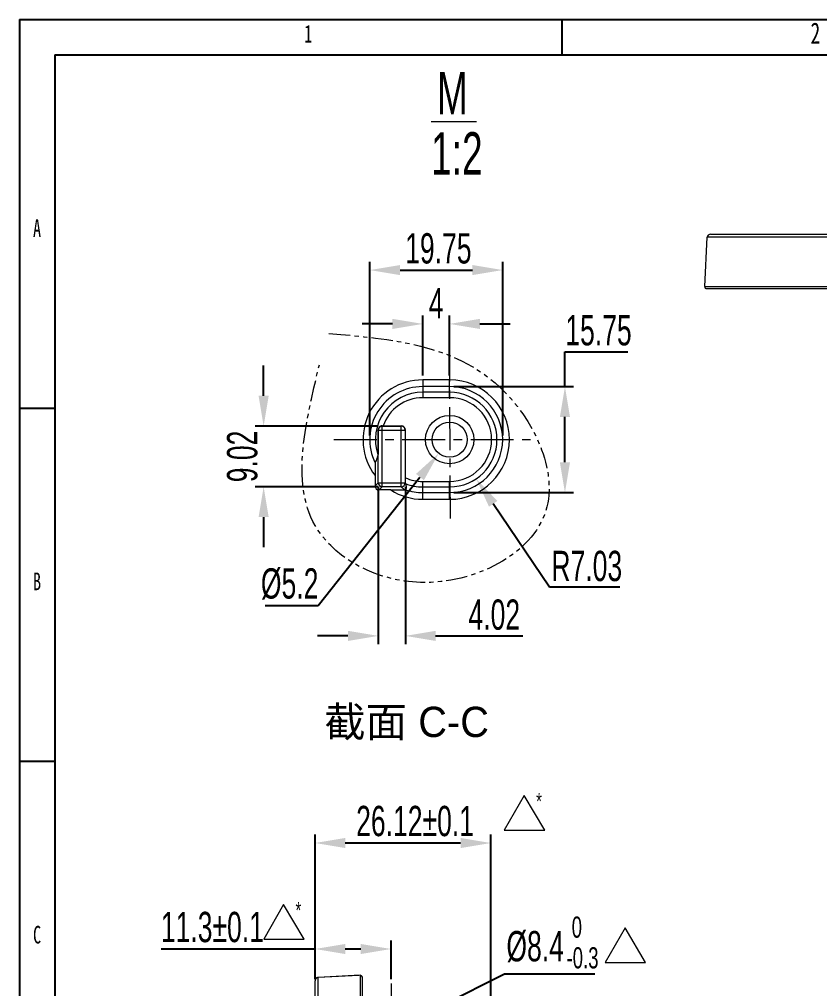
# Model space of a CAD drawing. Header units: millimetres. Extents: x 5536 to 6151, y 463 to 893.
# Drawn here: x 5535.9 to 5654.8, y 749.3 to 893.3 of the extents above; entities that cross this region are included whole.
import ezdxf

# ---------------------------------------------------------------- set-up
doc = ezdxf.new("R2010")
doc.units = ezdxf.units.MM
doc.header["$LTSCALE"] = 0.2
doc.linetypes.add('CENTER', pattern=[50.8, 31.75, -6.35, 6.35, -6.35])
doc.linetypes.add('PHANTOM2', pattern=[31.75, 15.875, -3.175, 3.175, -3.175, 3.175, -3.175])
doc.layers.get('0').update_dxf_attribs({"lineweight": 18})
for name, color, linetype, lineweight in [('CAXA0層', 7, 'Continuous', 25), ('CAXA尺寸線層', 3, 'Continuous', 25), ('poumianxian', 2, 'Continuous', 18), ('图层1', 1, 'CENTER', 18), ('图层3', 3, 'PHANTOM2', 18)]:
    doc.layers.add(name, color=color, linetype=linetype, lineweight=lineweight)
doc.styles.add('UserTxtStyle4', font='', dxfattribs={"width": 0.667})
doc.styles.add('標準', font='', dxfattribs={"width": 0.667})
doc.styles.get('UserTxtStyle4').set_extended_font_data('mingliu')
doc.styles.get('標準').set_extended_font_data('pmingliu')
doc.dimstyles.new('11111111111', dxfattribs={"dimtxt": 4.5, "dimasz": 4.5, "dimexe": 1.25, "dimexo": 0.625, "dimtad": 1, "dimtoh": 1, "dimdsep": 46, "dimtxsty": '標準', "dimblk": '_CAXARROW', "dimcen": 0, "dimdle": 9, "dimclrd": 6, "dimclre": 6, "dimclrt": 2, "dimadec": 0, "dimazin": 0, "dimtfac": 0.707107, "dimtofl": 0, "dimtmove": 2, "dimatfit": 3, "dimfxl": 0, "dimfrac": 2, "dimtolj": 1, "dimarcsym": 0})
doc.dimstyles.new('ISO-25', dxfattribs={"dimtxt": 2.5, "dimasz": 2.5, "dimexe": 1.25, "dimexo": 0.625, "dimtad": 1, "dimdsep": 46, "dimtxsty": 'Standard', "dimblk": '_CAXARROW', "dimcen": 0, "dimdle": 5, "dimclrd": 4, "dimclre": 4, "dimclrt": 3, "dimadec": 0, "dimazin": 0, "dimtfac": 0.707107, "dimtofl": 0, "dimtmove": 2, "dimatfit": 3, "dimfxl": 0, "dimfrac": 2, "dimarcsym": 0})
doc.dimstyles.new('zhijing', dxfattribs={"dimtxt": 4.5, "dimasz": 4.5, "dimexe": 1.25, "dimexo": 0.625, "dimtad": 1, "dimtoh": 1, "dimdsep": 46, "dimtxsty": '標準', "dimblk": '_CAXARROW', "dimcen": 0, "dimdle": 9, "dimclrd": 6, "dimclre": 6, "dimclrt": 2, "dimadec": 0, "dimazin": 0, "dimtfac": 0.707107, "dimtofl": 0, "dimtmove": 2, "dimatfit": 3, "dimfxl": 0, "dimfrac": 2, "dimtolj": 1, "dimarcsym": 0})

# ---------------------------------------------------------------- blocks, each defined once
blk = doc.blocks.new('*X5')
at = {"layer": 'poumianxian'}
for points in [[(5584.36, 771.66), (5584.36, 770.16), (5579.86, 770.91)], [(5601.48, 771.66), (5601.48, 770.16), (5605.98, 770.91)]]:
    blk.add_hatch(color=6, dxfattribs=at).paths.add_polyline_path(points, flags=0)
at = {"layer": 'poumianxian', "color": 6, "lineweight": -2}
for p, q in [((5579.86, 751.05), (5579.86, 772.16)), ((5605.98, 666.09), (5605.98, 772.16)), ((5601.48, 770.91), (5584.36, 770.91))]:
    blk.add_line(p, q, dxfattribs=at)
at = {"layer": 'poumianxian', "insert": (5594.73, 774.15), "char_height": 4.5, "width": 49.1195, "attachment_point": 5, "style": '標準'}
blk.add_mtext('\\T1.004;26.12%%P0.1', dxfattribs=at)
blk = doc.blocks.new('_CAXARROW')
blk.add_hatch(color=0).paths.add_polyline_path([(0, 0), (-1, 0.125), (-1, -0.125)], flags=0)
blk = doc.blocks.new('*X17')
blk.add_line((5597.1, 878.15), (5603.86, 878.15))
at = {"char_height": 9, "width": 13.512, "attachment_point": 1, "style": '標準'}
for s, insert in [('\\T1.004;{\\H0.7x;M}', (5597.97, 885.5)), ('\\T1.004;{\\H0.7x;1:2}', (5597.1, 876.54))]:
    blk.add_mtext(s, dxfattribs=dict(at, insert=insert))
blk = doc.blocks.new('*X20')
at = {"layer": 'poumianxian'}
for points in [[(5584.75, 802.44), (5584.75, 800.94), (5589.25, 801.69)], [(5597.78, 802.44), (5597.78, 800.94), (5593.28, 801.69)]]:
    blk.add_hatch(color=6, dxfattribs=at).paths.add_polyline_path(points, flags=0)
at = {"layer": 'poumianxian', "color": 6, "lineweight": -2}
for p, q in [((5589.25, 823.82), (5589.25, 800.44)), ((5593.28, 823.82), (5593.28, 800.44)), ((5584.75, 801.69), (5580.25, 801.69)), ((5597.78, 801.69), (5610.72, 801.69))]:
    blk.add_line(p, q, dxfattribs=at)
at = {"layer": 'poumianxian', "color": 2, "insert": (5606.5, 804.82), "char_height": 4.5, "width": 21.5928, "attachment_point": 5, "style": '標準'}
blk.add_mtext('\\T1.004;4.02', dxfattribs=at)
blk = doc.blocks.new('*X21')
at = {"layer": 'poumianxian'}
for points in [[(5571.48, 837.37), (5572.98, 837.37), (5572.23, 832.87)], [(5571.48, 819.35), (5572.98, 819.35), (5572.23, 823.85)]]:
    blk.add_hatch(color=6, dxfattribs=at).paths.add_polyline_path(points, flags=0)
at = {"layer": 'poumianxian', "color": 6, "lineweight": -2}
for p, q in [((5572.23, 837.37), (5572.23, 841.87)), ((5589.23, 832.87), (5570.98, 832.87)), ((5589.23, 823.85), (5570.98, 823.85)), ((5572.23, 819.35), (5572.23, 814.85))]:
    blk.add_line(p, q, dxfattribs=at)
at = {"layer": 'poumianxian', "color": 2, "insert": (5569.07, 828.36), "char_height": 4.5, "width": 21.3587, "attachment_point": 5, "rotation": 90, "style": '標準'}
blk.add_mtext('\\T1.004;9.02', dxfattribs=at)
blk = doc.blocks.new('*X22')
at = {"layer": 'poumianxian'}
blk.add_hatch(color=6, dxfattribs=at).paths.add_polyline_path([(5594.87, 825.76), (5596.04, 824.83), (5598.25, 828.82)], flags=0)
at = {"layer": 'poumianxian', "color": 6, "lineweight": -2}
for p, q in [((5580.34, 806.23), (5595.45, 825.3)), ((5572.48, 806.23), (5580.34, 806.23))]:
    blk.add_line(p, q, dxfattribs=at)
at = {"layer": 'poumianxian', "color": 2, "insert": (5576.1, 809.4), "char_height": 4.5, "width": 24.051, "attachment_point": 5, "style": '標準'}
blk.add_mtext('\\T1.004;%%C5.2', dxfattribs=at)
blk = doc.blocks.new('*X23')
at = {"layer": 'poumianxian'}
for points in [[(5592.49, 856.8), (5592.49, 855.3), (5587.99, 856.05)], [(5603.24, 856.8), (5603.24, 855.3), (5607.74, 856.05)]]:
    blk.add_hatch(color=6, dxfattribs=at).paths.add_polyline_path(points, flags=0)
at = {"layer": 'poumianxian', "color": 6, "lineweight": -2}
for p, q in [((5587.99, 831.49), (5587.99, 857.3)), ((5607.74, 831.49), (5607.74, 857.3)), ((5592.49, 856.05), (5603.24, 856.05))]:
    blk.add_line(p, q, dxfattribs=at)
at = {"layer": 'poumianxian', "color": 2, "insert": (5598.19, 859.25), "char_height": 4.5, "width": 26.1581, "attachment_point": 5, "style": '標準'}
blk.add_mtext('\\T1.004;19.75', dxfattribs=at)
blk = doc.blocks.new('*X24')
at = {"layer": 'poumianxian'}
blk.add_hatch(color=6, dxfattribs=at).paths.add_polyline_path([(5606.95, 821.74), (5605.71, 820.89), (5603.8, 825.04)], flags=0)
at = {"layer": 'poumianxian', "color": 6, "lineweight": -2}
for p, q in [((5614.72, 808.92), (5606.33, 821.31)), ((5625.14, 808.92), (5614.72, 808.92))]:
    blk.add_line(p, q, dxfattribs=at)
at = {"layer": 'poumianxian', "color": 2, "insert": (5620.24, 812.05), "char_height": 4.5, "width": 29.3907, "attachment_point": 5, "style": '標準'}
blk.add_mtext('\\T1.004;R7.03', dxfattribs=at)
blk = doc.blocks.new('*X25')
at = {"layer": 'poumianxian'}
for points in [[(5591.36, 848.8), (5591.36, 847.3), (5595.86, 848.05)], [(5604.36, 848.8), (5604.36, 847.3), (5599.86, 848.05)]]:
    blk.add_hatch(color=6, dxfattribs=at).paths.add_polyline_path(points, flags=0)
at = {"layer": 'poumianxian', "color": 6, "lineweight": -2}
for p, q in [((5595.86, 840.36), (5595.86, 849.3)), ((5599.86, 840.36), (5599.86, 849.3)), ((5591.36, 848.05), (5586.86, 848.05)), ((5604.36, 848.05), (5608.86, 848.05))]:
    blk.add_line(p, q, dxfattribs=at)
at = {"layer": 'poumianxian', "color": 2, "insert": (5597.86, 851.14), "char_height": 4.5, "width": 5.7989, "attachment_point": 5, "style": '標準'}
blk.add_mtext('\\T1.004;4', dxfattribs=at)
blk = doc.blocks.new('*X26')
at = {"layer": 'poumianxian'}
for points in [[(5616.24, 834.23), (5617.74, 834.23), (5616.99, 838.73)], [(5616.24, 827.49), (5617.74, 827.49), (5616.99, 822.99)]]:
    blk.add_hatch(color=6, dxfattribs=at).paths.add_polyline_path(points, flags=0)
at = {"layer": 'poumianxian', "color": 6, "lineweight": -2}
for p, q in [((5616.99, 843.9), (5626.34, 843.9)), ((5616.99, 838.73), (5616.99, 843.9)), ((5600.49, 838.73), (5618.24, 838.73)), ((5616.99, 827.49), (5616.99, 834.23)), ((5600.49, 822.99), (5618.24, 822.99))]:
    blk.add_line(p, q, dxfattribs=at)
at = {"layer": 'poumianxian', "color": 2, "insert": (5621.98, 847.08), "char_height": 4.5, "width": 26.1581, "attachment_point": 5, "style": '標準'}
blk.add_mtext('\\T1.004;15.75', dxfattribs=at)
blk = doc.blocks.new('*X32')
at = {"color": 2, "char_height": 4.5, "attachment_point": 1, "style": '標準'}
for s, insert, width in [('\\T1.004;{\\H0.7x;  0}', (5616.46, 759.99), 21.1844), ('\\T1.004;%%C8.4', (5608.3, 757.83), 53.8378), ('\\T1.004;{\\H0.7x; -0.3}', (5616.46, 755.43), 21.1844)]:
    blk.add_mtext(s, dxfattribs=dict(at, insert=insert, width=width))
blk = doc.blocks.new('*X31')
at = {"layer": 'poumianxian'}
blk.add_hatch(color=6, dxfattribs=at).paths.add_polyline_path([(5598.61, 747.54), (5599.28, 746.2), (5594.92, 744.86)], flags=0)
at = {"layer": 'poumianxian', "color": 6, "lineweight": -2}
for p, q in [((5608.01, 751.4), (5598.95, 746.87)), ((5621.42, 751.4), (5608.01, 751.4))]:
    blk.add_line(p, q, dxfattribs=at)
at = {"layer": 'poumianxian', "color": 2}
blk.add_blockref('*X32', (0, 0), dxfattribs=at)
blk = doc.blocks.new('*X34')
at = {"layer": 'poumianxian'}
for points in [[(5584.36, 755.91), (5584.36, 754.41), (5579.86, 755.16)], [(5586.66, 755.91), (5586.66, 754.41), (5591.16, 755.16)]]:
    blk.add_hatch(color=6, dxfattribs=at).paths.add_polyline_path(points, flags=0)
at = {"layer": 'poumianxian', "color": 6, "lineweight": -2}
for p, q in [((5579.86, 750.68), (5579.86, 756.41)), ((5591.16, 750.68), (5591.16, 756.41)), ((5579.86, 755.16), (5557.02, 755.16)), ((5586.66, 755.16), (5584.36, 755.16))]:
    blk.add_line(p, q, dxfattribs=at)
at = {"layer": 'poumianxian', "color": 2, "insert": (5564.62, 758.4), "char_height": 4.5, "width": 41.8259, "attachment_point": 5, "style": '標準'}
blk.add_mtext('\\T1.004;11.3%%P0.1', dxfattribs=at)
blk = doc.blocks.new('ETERTER')
at = {"layer": 'poumianxian'}
for p, q in [((-3.04, 5.17), (-6, 0)), ((0, 0), (-3.04, 5.17)), ((-6, 0), (0, 0))]:
    blk.add_line(p, q, dxfattribs=at)
blk = doc.blocks.new('BTRGR')
at = {"layer": 'poumianxian'}
for p, q in [((-3.04, 5.17), (-6, 0)), ((0, 0), (-3.04, 5.17)), ((-6, 0), (0, 0))]:
    blk.add_line(p, q, dxfattribs=at)
at = {"layer": 'poumianxian', "insert": (-1.27, 5.54), "char_height": 2.5, "width": 3.3203, "attachment_point": 1, "style": '標準'}
blk.add_mtext('\\T1.004;*', dxfattribs=at)
blk = doc.blocks.new('321')
at = {"layer": 'CAXA0層'}
for p, q in [((-584, 410), (0, 410)), ((-584, 410), (-584, 0)), ((-507.25, 410), (-507.25, 405)), ((-579, 405), (-579, 5)), ((-579, 405), (-5, 405)), ((-584, 355), (-579, 355)), ((-584, 305), (-579, 305))]:
    blk.add_line(p, q, dxfattribs=at)
at = {"layer": 'CAXA尺寸線層', "linetype": 'Continuous', "lineweight": 25, "attachment_point": 1, "style": 'UserTxtStyle4'}
for s, insert, char_height, width in [('\\T1.004;1', (-543.7, 409.21), 2.5, 1.976), ('\\T1.004;2', (-472.06, 409.56), 3, 3.7339), ('\\T1.004;A', (-582.07, 381.71), 2.5, 3.7219), ('\\T1.004;B', (-582.07, 331.71), 2.5, 3.7069), ('\\T1.004;C', (-582.07, 281.71), 2.5, 3.6268)]:
    blk.add_mtext(s, dxfattribs=dict(at, insert=insert, char_height=char_height, width=width))

msp = doc.modelspace()

# ---------------------------------------------------------------- linework, layer by layer
for p, q in [((5638.635, 861.393), (5681.853, 861.393)), ((5637.753, 853.609), (5638.136, 860.919)), ((5679.158, 860.919), (5638.136, 860.919)), ((5637.753, 853.609), (5678.517, 853.609)), ((5638.052, 853.293), (5680.31, 853.293)), ((5595.865, 839.734), (5595.865, 837.087)), ((5599.865, 839.734), (5595.865, 839.734)), ((5599.865, 837.087), (5599.865, 839.734)), ((5599.865, 838.734), (5595.865, 838.734)), ((5599.865, 837.887), (5595.865, 837.887)), ((5599.865, 837.087), (5595.865, 837.087)), ((5589.854, 832.87), (5589.83, 832.895)), ((5589.854, 823.85), (5589.854, 832.87)), ((5589.854, 832.87), (5592.675, 832.87)), ((5589.979, 832.895), (5592.7, 832.895)), ((5592.675, 832.87), (5592.7, 832.895)), ((5592.675, 823.85), (5592.675, 832.87)), ((5589.226, 832.299), (5589.255, 832.27)), ((5589.255, 824.45), (5589.255, 832.27)), ((5589.255, 832.27), (5593.275, 832.27)), ((5593.275, 832.27), (5593.3, 832.295)), ((5593.275, 832.27), (5593.275, 824.45)), ((5593.3, 825.185), (5593.3, 832.295)), ((5588.776, 825.522), (5588.776, 823.971)), ((5589.255, 824.45), (5588.776, 823.971)), ((5589.255, 824.45), (5593.275, 824.45)), ((5589.854, 823.85), (5589.376, 823.371)), ((5592.675, 823.85), (5589.854, 823.85)), ((5592.675, 823.85), (5593.143, 823.382)), ((5593.307, 824.418), (5593.275, 824.45)), ((5595.865, 821.986), (5595.865, 824.633)), ((5595.865, 824.633), (5599.865, 824.633)), ((5599.865, 821.986), (5599.865, 824.633)), ((5591.105, 823.371), (5589.376, 823.371)), ((5595.865, 823.833), (5599.865, 823.833)), ((5595.865, 822.986), (5599.865, 822.986)), ((5595.865, 821.986), (5599.865, 821.986)), ((5579.863, 743.049), (5579.863, 750.425)), ((5586.547, 751.255), (5580.336, 750.929)), ((5586.363, 751.245), (5580.336, 750.923)), ((5580.336, 750.923), (5580.336, 750.929)), ((5580.336, 744.773), (5580.336, 750.923)), ((5586.547, 751.255), (5586.547, 751.261)), ((5586.547, 751.255), (5586.547, 745.127)), ((5586.863, 750.961), (5586.863, 743.967))]:
    msp.add_line(p, q)
msp.add_lwpolyline([(5580.336, 750.929), (5580.315, 750.927), (5580.232, 750.912), (5580.153, 750.883), (5580.08, 750.841), (5580.014, 750.787), (5579.959, 750.723), (5579.915, 750.65), (5579.884, 750.571), (5579.866, 750.488), (5579.863, 750.423)])
for radius in [3.599, 2.6]:
    msp.add_circle((5599.865, 830.86), radius)
for centre, radius, start, end in [((5638.635, 860.893), 0.5, 90, 177), ((5638.052, 853.593), 0.3, 177, 270), ((5595.865, 830.86), 8.874, 90, 216.97911), ((5599.865, 830.86), 8.874, 270, 90), ((5595.865, 830.86), 7.874, 90, 206.08986), ((5599.865, 830.86), 7.874, 270, 90), ((5595.865, 830.86), 7.027, 90, 198.89292), ((5595.865, 830.86), 6.227, 90, 160.92748), ((5599.865, 830.86), 7.027, 270, 90), ((5599.865, 830.86), 6.227, 270, 90), ((5589.855, 832.27), 0.6, 90.02091, 179.97909), ((5589.979, 883.229), 50.334, 269.83033, 270.00065), ((5592.675, 832.27), 0.6, 0.02091, 89.97909), ((5589.855, 824.45), 0.6, 180.0209, 269.97904), ((5592.675, 824.45), 0.6, 270.0209, 359.97904), ((5595.865, 830.86), 6.227, 245.67572, 270), ((5595.865, 830.86), 7.027, 248.6408, 270), ((5595.865, 830.86), 8.874, 237.55772, 270), ((5595.865, 830.86), 7.874, 251.04481, 270), ((5580.356, 750.427), 0.493, 92.94833, 179.97308), ((5586.563, 750.961), 0.3, 0, 93.06168)]:
    msp.add_arc(centre, radius, start, end)
for centre, start_param, end_param in [((5592.7, 832.295), 2.3563468, 3.9268385), ((5589.376, 823.971), 5.4979394, 7.0684312)]:
    msp.add_ellipse(centre, major_axis=(-0.424, -0.424), ratio=0.9996955, start_param=start_param, end_param=end_param)
for points, knots in [([(5589.83, 832.895), (5589.747, 832.895), (5589.585, 832.863), (5589.385, 832.726), (5589.255, 832.529), (5589.226, 832.376), (5589.226, 832.299)], [0, 0, 0, 0, 15222.3854794, 29700.604457, 43640.9061437, 57797.1181755, 57797.1181755, 57797.1181755, 57797.1181755]), ([(5589.226, 832.299), (5589.226, 832.202), (5589.227, 831.999), (5589.227, 831.683), (5589.228, 831.346), (5589.228, 830.991), (5589.228, 830.625), (5589.228, 830.26), (5589.227, 829.909), (5589.226, 829.587), (5589.226, 829.298), (5589.223, 829.048), (5589.225, 828.839), (5589.215, 828.691), (5589.224, 828.609), (5589.216, 828.585)], [0, 0, 0, 0, 13454.1812202, 28111.0480584, 43780.1444792, 60250.7801047, 77277.1867479, 94425.6385984, 110894.5001628, 125905.4417771, 139136.9974286, 150830.4197883, 160581.6673812, 168040.7117538, 171602.2486082, 171602.2486082, 171602.2486082, 171602.2486082]), ([(5589.216, 828.585), (5589.173, 828.442), (5589.083, 828.169), (5588.94, 827.774), (5588.842, 827.52), (5588.793, 827.397)], [0, 0, 0, 0, 16133.9804891, 31195.256072, 45590.0595255, 45590.0595255, 45590.0595255, 45590.0595255]), ([(5588.793, 827.397), (5588.784, 827.374), (5588.795, 827.286), (5588.781, 827.125), (5588.783, 826.89), (5588.779, 826.607), (5588.778, 826.282), (5588.776, 825.916), (5588.776, 825.658), (5588.776, 825.522)], [0, 0, 0, 0, 3864.4587223, 12863.3949362, 25174.2970103, 39776.5461855, 56443.7119799, 75181.5808923, 96016.533238, 96016.533238, 96016.533238, 96016.533238]), ([(5593.307, 824.418), (5593.304, 824.521), (5593.301, 824.777), (5593.3, 825.033), (5593.3, 825.185)], [0, 0, 0, 0, 13232.8993035, 32635.1588709, 32635.1588709, 32635.1588709, 32635.1588709]), ([(5593.305, 824.316), (5593.315, 824.286), (5593.331, 824.231), (5593.351, 824.151), (5593.367, 824.079), (5593.378, 824.014), (5593.387, 823.956), (5593.392, 823.904), (5593.396, 823.856), (5593.398, 823.812), (5593.399, 823.773), (5593.398, 823.725), (5593.395, 823.673), (5593.387, 823.616), (5593.377, 823.568), (5593.366, 823.528), (5593.352, 823.49), (5593.333, 823.451), (5593.317, 823.425), (5593.307, 823.413)], [0, 0, 0, 0, 22057.3061021, 41617.7106456, 59044.281417, 74623.7717121, 88598.7730142, 101180.8311381, 112558.6052133, 122903.6463124, 132375.5540634, 141117.4669101, 156759.2546591, 170234.5054202, 181828.7750485, 191800.1552817, 200380.4444468, 211092.7685271, 222322.7237592, 222322.7237592, 222322.7237592, 222322.7237592]), ([(5591.105, 823.371), (5591.235, 823.371), (5591.482, 823.372), (5591.836, 823.372), (5592.155, 823.374), (5592.443, 823.375), (5592.702, 823.377), (5592.933, 823.379), (5593.077, 823.381), (5593.143, 823.382)], [0, 0, 0, 0, 18378.2013952, 35013.2177668, 50010.6778908, 63518.8031017, 75721.8386829, 86672.0269701, 96096.0436792, 96096.0436792, 96096.0436792, 96096.0436792]), ([(5593.143, 823.382), (5593.183, 823.382), (5593.233, 823.396), (5593.297, 823.4), (5593.307, 823.413)], [0, 0, 0, 0, 23276.4030885, 32638.3341205, 32638.3341205, 32638.3341205, 32638.3341205]), ([(5586.547, 751.255), (5586.598, 751.258), (5586.707, 751.236), (5586.831, 751.125), (5586.863, 751.015), (5586.863, 750.961)], [0, 0, 0, 0, 14807.8665681, 30362.3107403, 45797.768313, 45797.768313, 45797.768313, 45797.768313])]:
    msp.add_open_spline(points, degree=3, knots=knots)
msp.add_open_spline([(5593.305, 824.316), (5593.295, 824.348), (5593.308, 824.384), (5593.307, 824.418)], degree=3)
at = {"layer": '图层1'}
for p, q in [((5599.967, 819.152), (5599.865, 842.313)), ((5582.673, 830.86), (5612.145, 830.86)), ((5591.163, 750.051), (5591.163, 735.858))]:
    msp.add_line(p, q, dxfattribs=at)
at = {"layer": '图层3'}
msp.add_open_spline([(5581.938, 846.639), (5591.201, 845.841), (5607.315, 844.452), (5620.019, 817.819), (5596.634, 805.867), (5574.598, 817.506), (5578.323, 832.905), (5580.511, 841.953)], degree=3, knots=[0, 0, 0, 0, 24457.8413054, 42545.8013319, 62307.6340278, 78136.6537228, 100691.4640553, 100691.4640553, 100691.4640553, 100691.4640553], dxfattribs=at)

# ---------------------------------------------------------------- block references
at = {"xscale": 1.050000000000011, "yscale": 1.050000000000001, "zscale": 1.05}
msp.add_blockref('321', (6149.144, 462.804), dxfattribs=at)
at = {"layer": 'poumianxian'}
for name, p in [('*X17', (0, 0)), ('BTRGR', (5613.986, 772.812)), ('BTRGR', (5578.234, 756.62)), ('ETERTER', (5628.956, 753.135))]:
    msp.add_blockref(name, p, dxfattribs=at)

# ---------------------------------------------------------------- texts
at = {"insert": (5605.709, 791.162), "char_height": 3, "width": 27.21146, "attachment_point": 3, "line_spacing_factor": 0.9}
msp.add_mtext('\\T1.004;{\\fPMingLiU|b0|i0|c134|p2;\\H1.5x;截面 C-C} ', dxfattribs=at)

# ---------------------------------------------------------------- dimensions: what is measured, and where the dimension line sits
at = {"layer": 'poumianxian'}
for base, p1, p2, dimstyle, picture, middle in [((5607.739, 856.05), (5587.991, 830.86), (5607.739, 830.86), '11111111111', '*X23', (5598.189, 856.05)), ((5599.865, 848.054), (5595.865, 839.734), (5599.865, 839.734), 'zhijing', '*X25', (5597.865, 848.054)), ((5593.275, 801.693), (5589.255, 824.45), (5593.275, 824.45), '11111111111', '*X20', (5606.499, 801.693))]:
    dim = msp.add_linear_dim(base=base, p1=p1, p2=p2, dimstyle=dimstyle, override={"dimsah": 1, "dimtfill": 1, "dimtzin": 8}, dxfattribs=at)
    dim.commit()
    dim.dimension.update_dxf_attribs({"geometry": picture, "text_midpoint": middle})
for base, p1, p2, picture, middle in [((5621.979, 838.734), (5599.865, 822.986), (5599.865, 838.734), '*X26', (5621.979, 843.904)), ((5572.231, 832.87), (5589.854, 823.85), (5589.854, 832.87), '*X21', (5572.231, 828.36))]:
    dim = msp.add_linear_dim(base=base, p1=p1, p2=p2, angle=90, dimstyle='11111111111', override={"dimsah": 1, "dimtfill": 1, "dimtzin": 8}, dxfattribs=at)
    dim.commit()
    dim.dimension.update_dxf_attribs({"geometry": picture, "text_midpoint": middle})
dim = msp.add_diameter_dim_2p(p1=(5601.48, 832.898), p2=(5598.25, 828.822), dimstyle='zhijing', override={"dimpost": '%%C<>', "dimsah": 1, "dimtfill": 1, "dimtzin": 8}, dxfattribs=at)
dim.commit()
dim.dimension.update_dxf_attribs({"geometry": '*X22', "text_midpoint": (5576.097, 806.228), "dimtype": 163})
dim = msp.add_radius_dim(center=(5599.865, 830.86), mpoint=(5603.804, 825.041), dimstyle='zhijing', override={"dimpost": 'R<>', "dimsah": 1, "dimtfill": 1, "dimtzin": 8}, dxfattribs=at)
dim.commit()
dim.dimension.update_dxf_attribs({"geometry": '*X24', "text_midpoint": (5616.455, 806.354)})
for base, p1, p2, text, dimstyle, override, picture, middle in [((5579.863, 770.908), (5605.983, 665.46), (5579.863, 750.423), '26.12%%P0.1', 'ISO-25', {"dimtxt": 4.5, "dimasz": 4.5, "dimtxsty": '標準', "dimsah": 1, "dimclrd": 6, "dimclre": 6, "dimclrt": 256, "dimtfill": 1, "dimtolj": 1}, '*X5', (5594.728, 770.908)), ((5579.863, 755.165), (5591.163, 750.051), (5579.863, 750.051), '11.3%%P0.1', '11111111111', {"dimsah": 1, "dimtfill": 1}, '*X34', (5564.616, 755.165))]:
    dim = msp.add_linear_dim(base=base, p1=p1, p2=p2, text=text, dimstyle=dimstyle, override=override, dxfattribs=at)
    dim.commit()
    dim.dimension.update_dxf_attribs({"geometry": picture, "text_midpoint": middle})
dim = msp.add_diameter_dim_2p(p1=(5587.405, 741.112), p2=(5594.921, 744.863), text='\\A1;%%C8.4{\\H1.4x;{\\H0.5x;\\S  0^  -0.3;}}', dimstyle='zhijing', override={"dimpost": '%%C<>', "dimsah": 1, "dimtfill": 1}, dxfattribs=at)
dim.commit()
dim.dimension.update_dxf_attribs({"geometry": '*X31', "text_midpoint": (5615.031, 751.397), "dimtype": 163})

doc.saveas('drawing.dxf')
